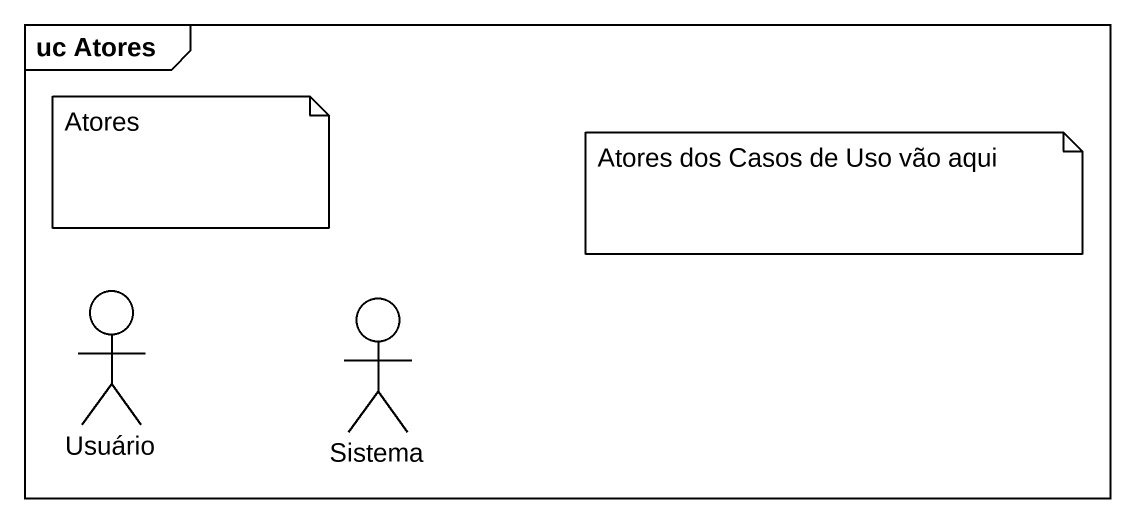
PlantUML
@startuml
mainframe uc Atores
actor Usuário
actor Sistema
note as N1
  Atores
end note
note as N2
  Atores dos Casos de Uso vão aqui
end note
@enduml
